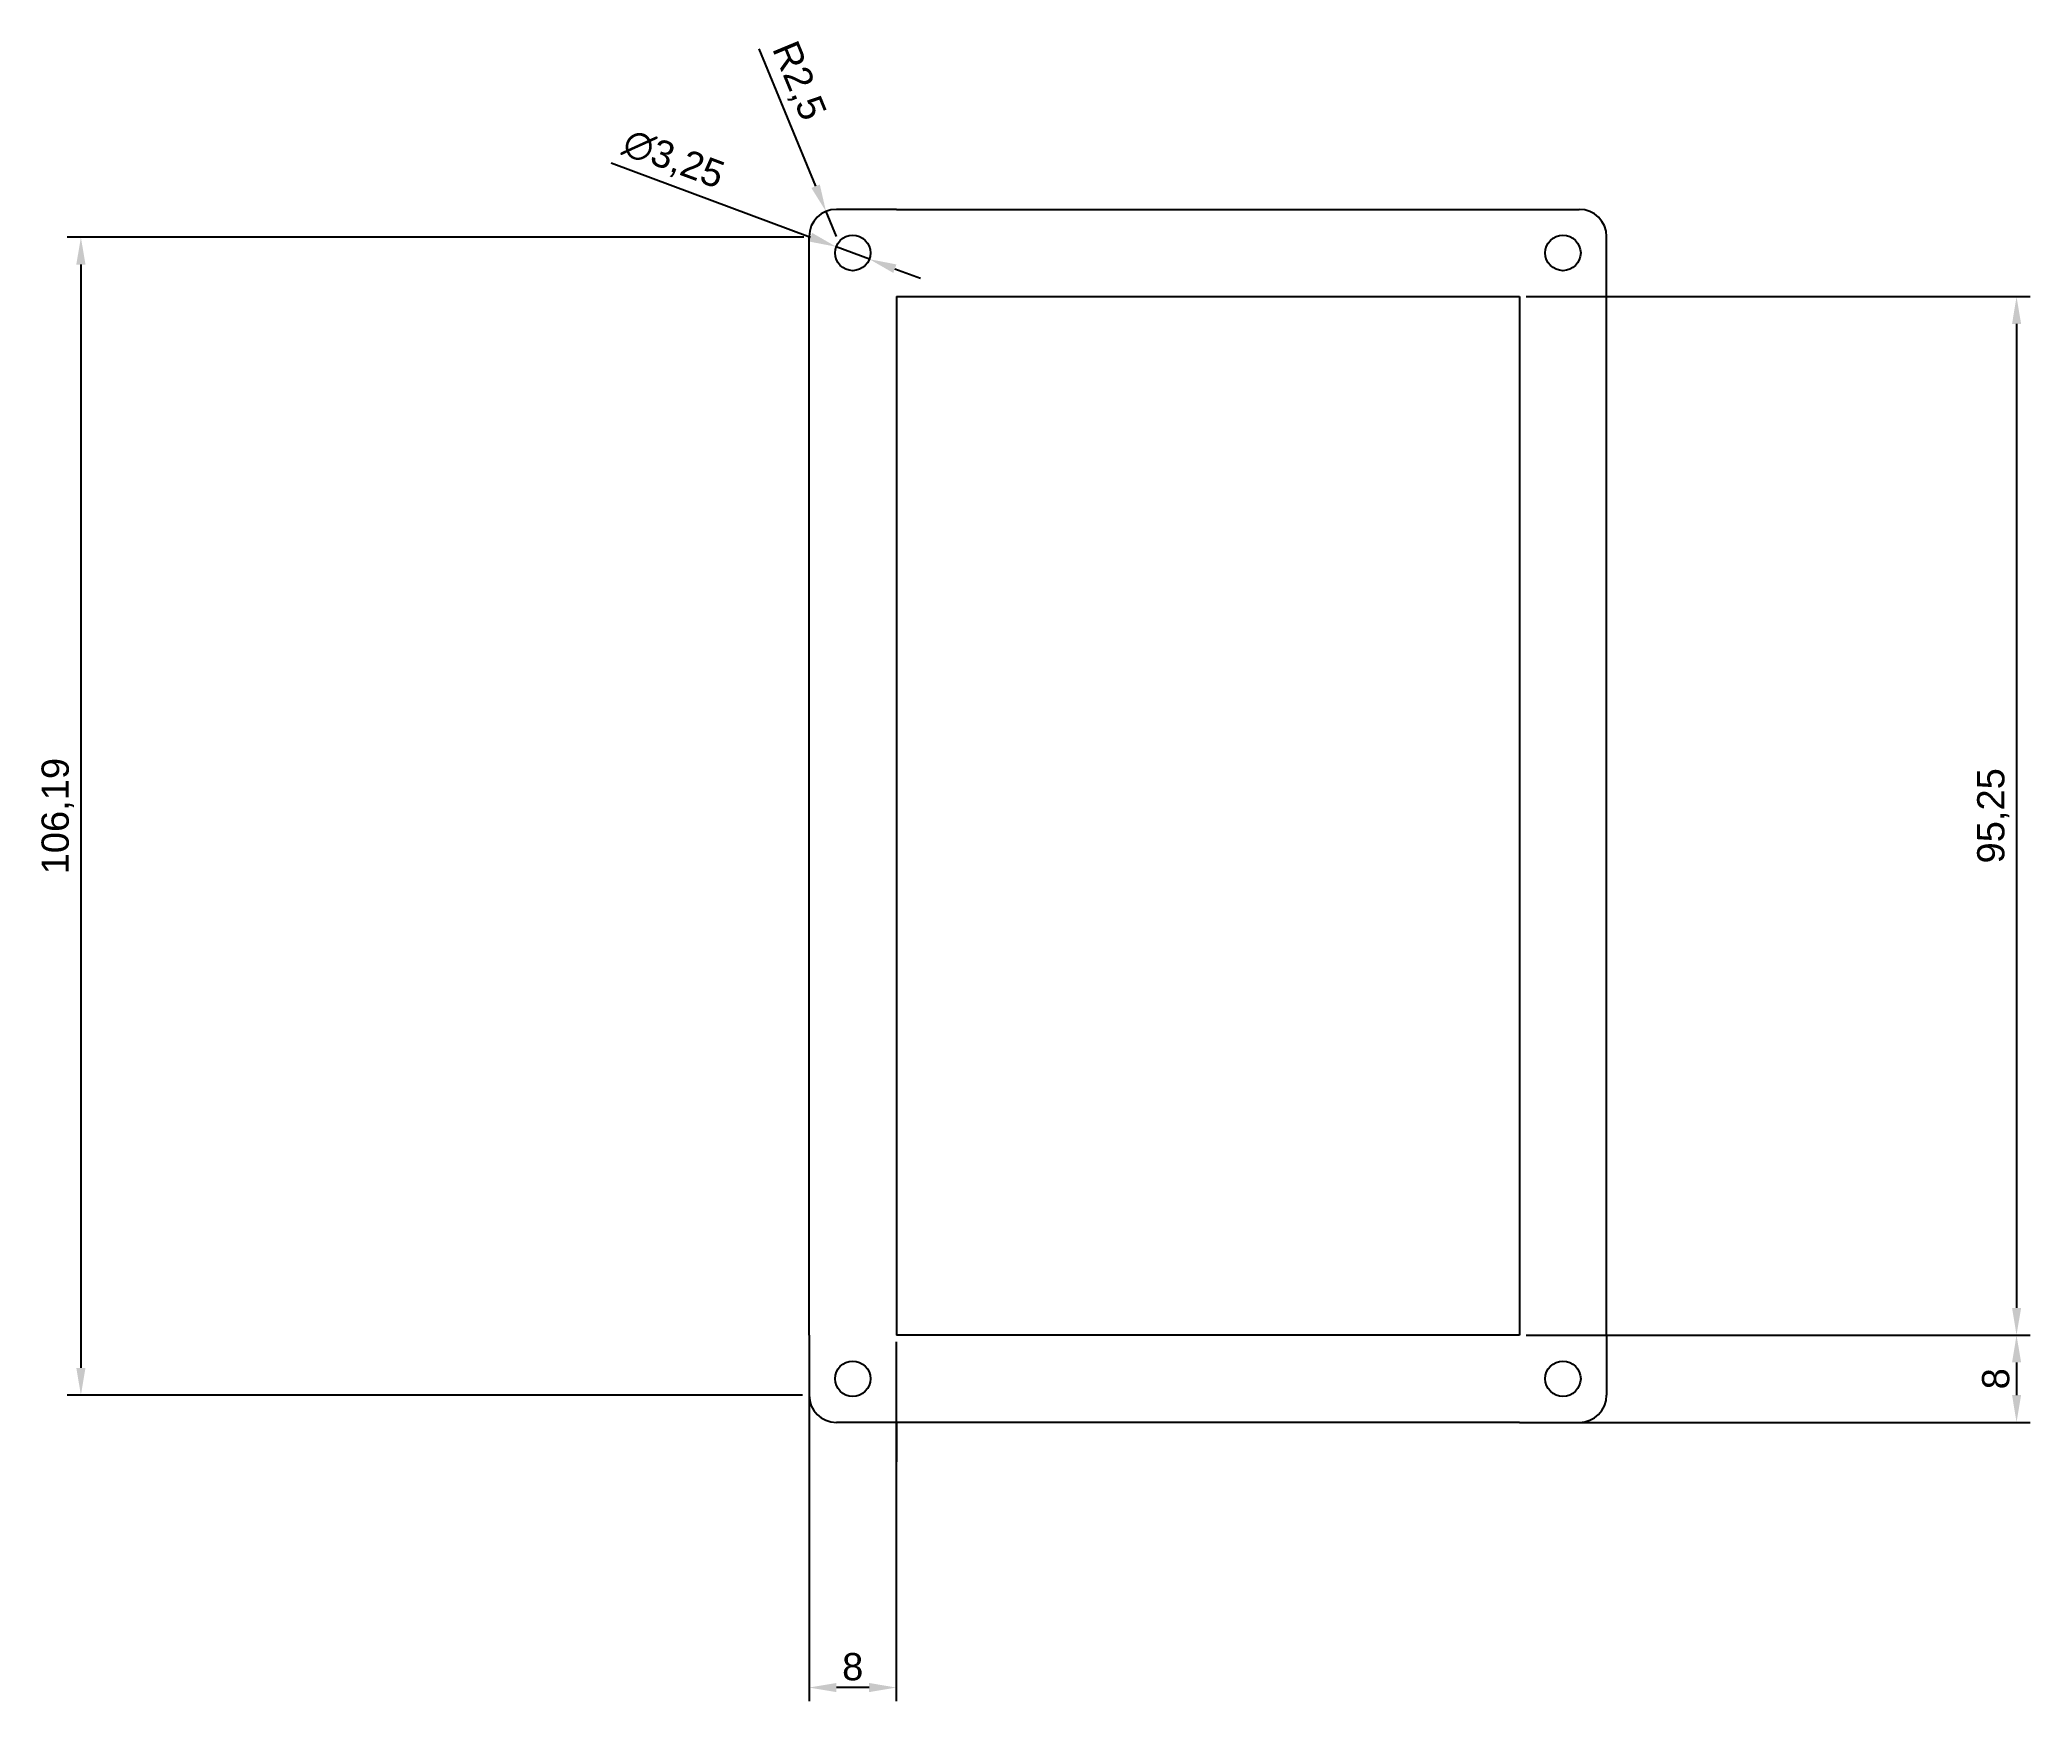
# Model space of a CAD drawing. Header units: millimetres. Extents: x -71 to 112, y -26 to 127.
import ezdxf

# ---------------------------------------------------------------- set-up
doc = ezdxf.new("R2010")
doc.units = ezdxf.units.MM
doc.layers.add('标注', color=140, linetype='Continuous')
doc.styles.get("Standard").update_dxf_attribs({"font": 'arial.ttf'})
doc.dimstyles.new('ISO-25', dxfattribs={"dimtxt": 2.5, "dimasz": 2.5, "dimexe": 1.25, "dimexo": 0.625, "dimtad": 1, "dimtxsty": 'Standard', "dimcen": 2.5, "dimadec": 0, "dimazin": 0, "dimtfac": 1, "dimtmove": 0, "dimatfit": 3, "dimfxl": 1, "dimarcsym": 0})

# ---------------------------------------------------------------- blocks, each defined once
blk = doc.blocks.new('*D3')
at = {"layer": 'Defpoints', "color": 0, "transparency": 16777216}
for p in [(2.5, 107.83), (5.55, 106.69)]:
    blk.add_point(p, dxfattribs=at)
at = {"layer": '标注', "color": 0, "lineweight": -2, "transparency": 16777216}
for p, q in [((-18.13, 115.54), (0.16, 108.7)), ((5.55, 106.69), (2.5, 107.83)), ((7.89, 105.82), (10.23, 104.94))]:
    blk.add_line(p, q, dxfattribs=at)
at = {"layer": '标注', "color": 0, "transparency": 16777216}
for points in [[(0.3, 109.1), (0.01, 108.31), (2.5, 107.83)], [(8.03, 106.21), (7.74, 105.43), (5.55, 106.69)]]:
    blk.add_solid(points, dxfattribs=at)
at = {"layer": '标注', "color": 0, "transparency": 16777216, "insert": (-12.46, 115.74), "char_height": 2.5, "attachment_point": 5, "rotation": 339.5087}
blk.add_mtext('∅3,25', dxfattribs=at)
blk = doc.blocks.new('*D4')
at = {"layer": 'Defpoints', "color": 0, "transparency": 16777216}
for p in [(1.57, 111.07), (2.52, 108.76)]:
    blk.add_point(p, dxfattribs=at)
at = {"layer": '标注', "color": 0, "lineweight": -2, "transparency": 16777216}
for p, q in [((-4.59, 125.98), (0.61, 113.38)), ((2.52, 108.76), (1.57, 111.07))]:
    blk.add_line(p, q, dxfattribs=at)
at = {"layer": '标注', "color": 0, "transparency": 16777216}
blk.add_solid([(1, 113.54), (0.23, 113.22), (1.57, 111.07)], dxfattribs=at)
at = {"layer": '标注', "color": 0, "transparency": 16777216, "insert": (-1.05, 122.99), "char_height": 2.5, "attachment_point": 5, "rotation": 292.4374}
blk.add_mtext('R2,5', dxfattribs=at)
blk = doc.blocks.new('*D5')
at = {"layer": 'Defpoints', "color": 0, "transparency": 16777216}
for p in [(0.16, 108.7), (-66.78, 2.51), (0.02, 2.51)]:
    blk.add_point(p, dxfattribs=at)
at = {"layer": '标注', "color": 0, "lineweight": -2, "transparency": 16777216}
for p, q in [((-0.47, 108.7), (-68.03, 108.7)), ((-66.78, 106.2), (-66.78, 5.01)), ((-0.6, 2.51), (-68.03, 2.51))]:
    blk.add_line(p, q, dxfattribs=at)
at = {"layer": '标注', "color": 0, "transparency": 16777216}
for points in [[(-67.2, 106.2), (-66.36, 106.2), (-66.78, 108.7)], [(-67.2, 5.01), (-66.36, 5.01), (-66.78, 2.51)]]:
    blk.add_solid(points, dxfattribs=at)
at = {"layer": '标注', "color": 0, "transparency": 16777216, "insert": (-68.91, 55.61), "char_height": 2.5, "attachment_point": 5, "rotation": 90}
blk.add_mtext('106,19', dxfattribs=at)
blk = doc.blocks.new('*D6')
at = {"layer": 'Defpoints', "color": 0, "transparency": 16777216}
for p in [(0.02, 8.01), (8.02, 8.01), (0.02, -24.31)]:
    blk.add_point(p, dxfattribs=at)
at = {"layer": '标注', "color": 0, "lineweight": -2, "transparency": 16777216}
for p, q in [((0.02, 7.39), (0.02, -25.56)), ((8.02, 7.39), (8.02, -25.56)), ((5.52, -24.31), (2.52, -24.31))]:
    blk.add_line(p, q, dxfattribs=at)
at = {"layer": '标注', "color": 0, "transparency": 16777216}
for points in [[(2.52, -23.89), (2.52, -24.73), (0.02, -24.31)], [(5.52, -23.89), (5.52, -24.73), (8.02, -24.31)]]:
    blk.add_solid(points, dxfattribs=at)
at = {"layer": '标注', "color": 0, "transparency": 16777216, "insert": (4.02, -22.41), "char_height": 2.5, "attachment_point": 5}
blk.add_mtext('8', dxfattribs=at)
blk = doc.blocks.new('*D7')
at = {"layer": 'Defpoints', "color": 0, "transparency": 16777216}
for p in [(65.17, 8.01), (65.17, 0.01), (110.78, 0.01)]:
    blk.add_point(p, dxfattribs=at)
at = {"layer": '标注', "color": 0, "lineweight": -2, "transparency": 16777216}
for p, q in [((65.8, 8.01), (112.03, 8.01)), ((110.78, 5.51), (110.78, 2.51)), ((65.8, 0.01), (112.03, 0.01))]:
    blk.add_line(p, q, dxfattribs=at)
at = {"layer": '标注', "color": 0, "transparency": 16777216}
for points in [[(110.37, 5.51), (111.2, 5.51), (110.78, 8.01)], [(110.37, 2.51), (111.2, 2.51), (110.78, 0.01)]]:
    blk.add_solid(points, dxfattribs=at)
at = {"layer": '标注', "color": 0, "transparency": 16777216, "insert": (108.88, 4.01), "char_height": 2.5, "attachment_point": 5, "rotation": 90}
blk.add_mtext('8', dxfattribs=at)
blk = doc.blocks.new('*D8')
at = {"layer": 'Defpoints', "color": 0, "transparency": 16777216}
for p in [(65.17, 103.26), (65.17, 8.01), (110.78, 8.01)]:
    blk.add_point(p, dxfattribs=at)
at = {"layer": '标注', "color": 0, "lineweight": -2, "transparency": 16777216}
for p, q in [((65.8, 103.26), (112.03, 103.26)), ((110.78, 100.76), (110.78, 10.51)), ((65.8, 8.01), (112.03, 8.01))]:
    blk.add_line(p, q, dxfattribs=at)
at = {"layer": '标注', "color": 0, "transparency": 16777216}
for points in [[(110.37, 100.76), (111.2, 100.76), (110.78, 103.26)], [(110.37, 10.51), (111.2, 10.51), (110.78, 8.01)]]:
    blk.add_solid(points, dxfattribs=at)
at = {"layer": '标注', "color": 0, "transparency": 16777216, "insert": (108.65, 55.64), "char_height": 2.5, "attachment_point": 5, "rotation": 90}
blk.add_mtext('95,25', dxfattribs=at)

msp = doc.modelspace()

# ---------------------------------------------------------------- linework, layer by layer
for p, q in [((8.023, 111.261), (2.523, 111.261)), ((8.023, 111.261), (70.673, 111.261)), ((0.023, 8.011), (0.023, 108.761)), ((73.173, 8.011), (73.173, 108.761)), ((8.023, 103.261), (65.173, 103.261)), ((8.023, 103.261), (8.023, 8.011)), ((65.173, 103.261), (65.173, 8.011)), ((0.023, 8.011), (0.023, 2.511)), ((65.173, 8.011), (8.023, 8.011)), ((73.173, 8.011), (73.173, 2.511)), ((65.173, 0.011), (2.523, 0.011)), ((8.023, 0.011), (8.023, -3.609)), ((65.173, 0.011), (70.673, 0.011))]:
    msp.add_line(p, q)
for centre in [(4.023, 107.261), (69.173, 107.261), (4.023, 4.011), (69.173, 4.011)]:
    msp.add_circle(centre, 1.625)
for centre, start, end in [((2.523, 108.761), 90, 180), ((70.673, 108.761), 0, 90), ((2.523, 2.511), 180, 270), ((70.673, 2.511), 270, 0)]:
    msp.add_arc(centre, 2.5, start, end)

# ---------------------------------------------------------------- dimensions: what is measured, and where the dimension line sits
at = {"layer": '标注'}
dim = msp.add_radius_dim(center=(2.523, 108.761), mpoint=(1.569, 111.072), dimstyle='ISO-25', dxfattribs=at)
dim.commit()
dim.dimension.update_dxf_attribs({"geometry": '*D4', "text_midpoint": (-3.019, 122.182), "dimtype": 164})
dim = msp.add_diameter_dim_2p(p1=(5.545, 106.692), p2=(2.501, 107.83), dimstyle='ISO-25', dxfattribs=at)
dim.commit()
dim.dimension.update_dxf_attribs({"geometry": '*D3', "text_midpoint": (-13.22, 113.705), "dimtype": 163})
for base, p1, p2, picture, middle in [((-66.781, 2.511), (0.159, 108.705), (0.023, 2.511), '*D5', (-68.908, 55.608)), ((110.782, 8.011), (65.173, 103.261), (65.173, 8.011), '*D8', (108.655, 55.636))]:
    dim = msp.add_linear_dim(base=base, p1=p1, p2=p2, angle=90, dimstyle='ISO-25', dxfattribs=at)
    dim.commit()
    dim.dimension.update_dxf_attribs({"geometry": picture, "text_midpoint": middle})
dim = msp.add_linear_dim(base=(0.023, -24.31), p1=(8.023, 8.011), p2=(0.023, 8.011), dimstyle='ISO-25', dxfattribs=at)
dim.commit()
dim.dimension.update_dxf_attribs({"geometry": '*D6', "text_midpoint": (4.023, -22.409)})
dim = msp.add_aligned_dim(p1=(65.173, 8.011), p2=(65.173, 0.011), distance=45.609, dimstyle='ISO-25', dxfattribs=at)
dim.commit()
dim.dimension.update_dxf_attribs({"geometry": '*D7', "text_midpoint": (108.881, 4.011)})

doc.saveas('drawing.dxf')
